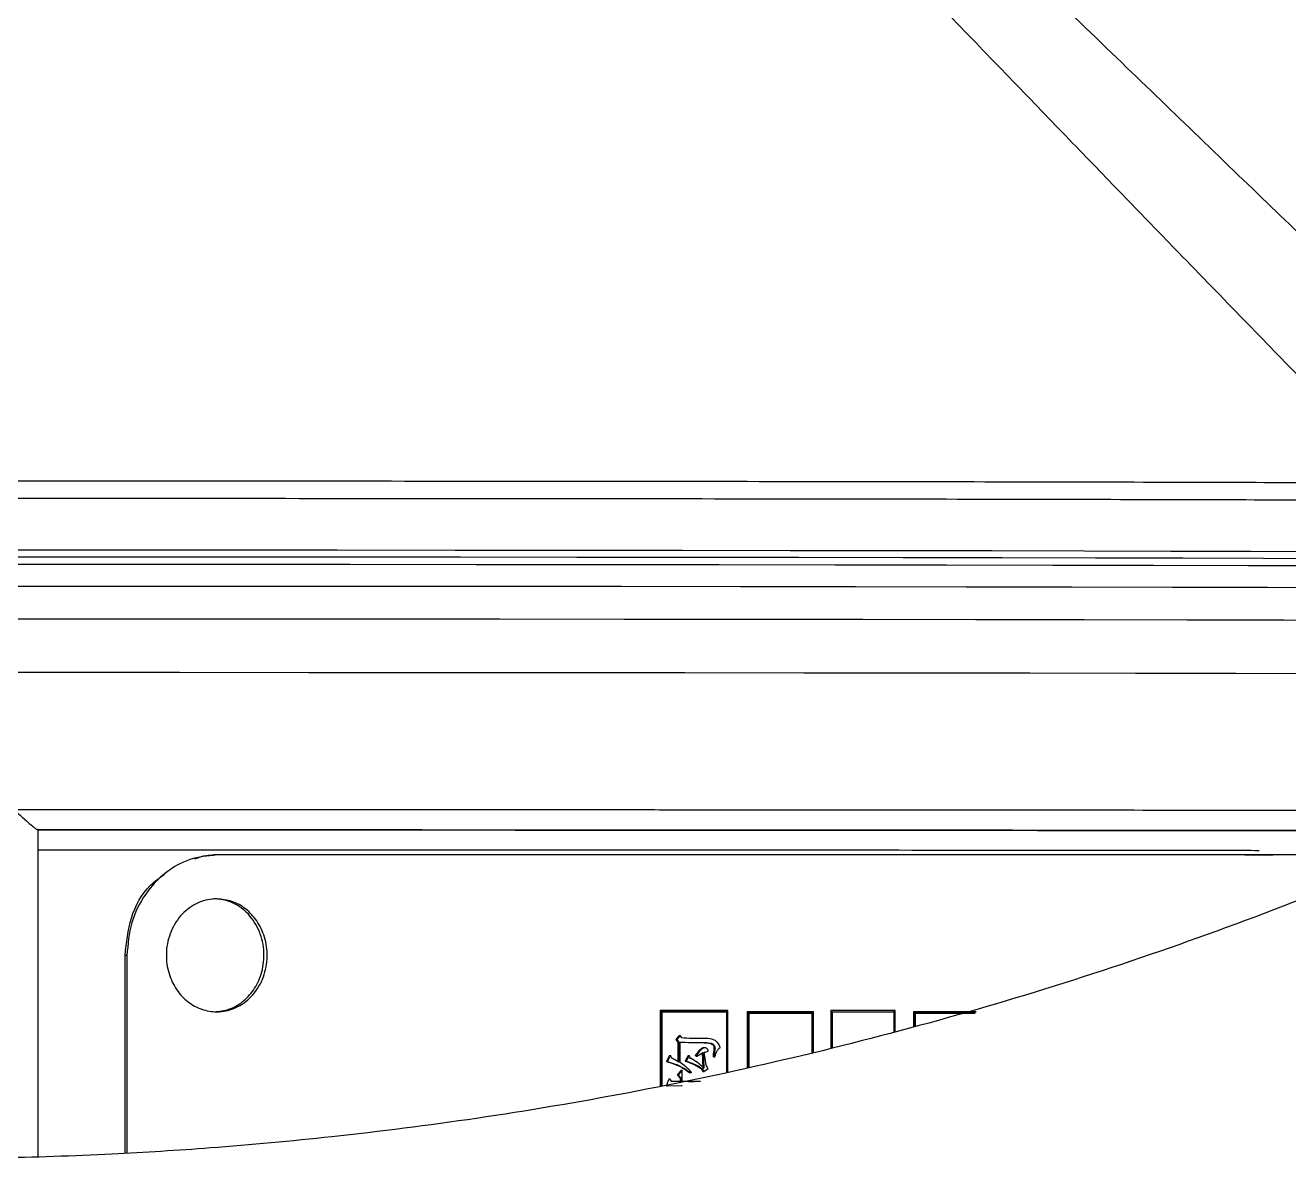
# Model space of a CAD drawing. Header units: millimetres. Extents: x 1852 to 4288, y 681 to 2404.
# Drawn here: x 2907 to 2957.3, y 976.1 to 1022.1 of the extents above; entities that cross this region are included whole.
import ezdxf

# ---------------------------------------------------------------- set-up
doc = ezdxf.new("R2010")
doc.units = ezdxf.units.MM

msp = doc.modelspace()

# ---------------------------------------------------------------- linework, layer by layer
at = {"color": 7, "linetype": 'Continuous', "lineweight": 25}
for p, q in [((2907.473, 990.052), (2907.458, 990.052)), ((2907.458, 990.052), (2907.473, 990.048)), ((2907.473, 990.048), (2907.473, 977.017)), ((2914.613, 989.041), (2914.504, 989.041)), ((2955.585, 989.041), (2956.718, 989.041)), ((2910.954, 977.15), (2910.954, 985.041)), ((2911.03, 985.041), (2910.954, 985.041)), ((2911.03, 985.041), (2911.03, 977.154)), ((2934.963, 982.842), (2932.288, 982.842)), ((2932.288, 982.842), (2932.288, 979.831)), ((2932.307, 982.842), (2932.288, 982.842)), ((2932.307, 982.842), (2932.308, 979.836)), ((2932.349, 982.792), (2932.349, 979.844)), ((2934.922, 982.792), (2934.943, 982.792)), ((2934.922, 982.792), (2934.922, 980.388)), ((2934.943, 980.393), (2934.943, 982.792)), ((2934.963, 982.842), (2934.984, 982.842)), ((2934.984, 980.401), (2934.984, 982.842)), ((2938.366, 982.792), (2935.752, 982.792)), ((2935.752, 982.792), (2935.752, 980.564)), ((2935.774, 982.792), (2935.752, 982.792)), ((2935.774, 982.792), (2935.774, 980.568)), ((2935.815, 982.742), (2935.815, 980.577)), ((2938.326, 982.742), (2938.349, 982.742)), ((2938.326, 982.742), (2938.326, 981.158)), ((2938.349, 981.164), (2938.349, 982.742)), ((2938.366, 982.792), (2938.389, 982.792)), ((2938.389, 981.174), (2938.389, 982.792)), ((2939.081, 982.842), (2939.081, 981.351)), ((2941.628, 982.842), (2939.081, 982.842)), ((2939.081, 982.842), (2939.104, 982.842)), ((2939.104, 982.842), (2939.104, 981.357)), ((2939.144, 981.367), (2939.144, 982.792)), ((2941.614, 982.792), (2941.589, 982.792)), ((2941.589, 982.792), (2941.589, 981.993)), ((2941.614, 982.792), (2941.614, 981.999)), ((2941.628, 982.842), (2941.653, 982.842)), ((2941.653, 982.009), (2941.653, 982.842)), ((2942.377, 982.792), (2942.377, 982.195)), ((2942.403, 982.792), (2942.377, 982.792)), ((2942.403, 982.792), (2942.403, 982.201)), ((2944.851, 982.792), (2942.429, 982.792)), ((2942.442, 982.742), (2942.442, 982.211)), ((2944.813, 982.742), (2944.84, 982.742)), ((2944.851, 982.792), (2944.878, 982.792)), ((2932.902, 981.684), (2932.941, 981.684)), ((2933.076, 981.846), (2932.941, 981.684)), ((2932.941, 981.684), (2933.031, 981.575)), ((2932.992, 981.575), (2932.992, 980.786)), ((2932.992, 981.575), (2933.031, 981.575)), ((2933.031, 981.575), (2933.031, 980.786)), ((2933.037, 981.846), (2933.076, 981.846)), ((2933.139, 981.749), (2933.076, 981.846)), ((2933.076, 980.764), (2933.076, 981.586)), ((2932.689, 981.045), (2932.572, 980.807)), ((2932.65, 981.045), (2932.689, 981.045)), ((2932.743, 980.948), (2932.689, 981.045)), ((2933.436, 981.045), (2933.319, 980.829)), ((2933.396, 981.045), (2933.436, 981.045)), ((2933.49, 980.948), (2933.436, 981.045)), ((2933.701, 981.024), (2933.683, 981.056)), ((2933.723, 981.056), (2933.683, 981.056)), ((2933.701, 981.024), (2933.741, 981.024)), ((2933.741, 981.024), (2933.723, 981.056)), ((2933.741, 981.024), (2934.001, 981.164)), ((2933.96, 981.164), (2933.978, 980.548)), ((2934.001, 981.164), (2934.018, 980.548)), ((2934.139, 981.332), (2934.135, 981.332)), ((2934.424, 981.002), (2934.388, 981.002)), ((2934.429, 981.002), (2934.388, 981.002)), ((2934.424, 981.002), (2934.465, 981.002)), ((2934.465, 981.002), (2934.429, 981.002)), ((2932.533, 980.807), (2932.572, 980.807)), ((2933.157, 980.461), (2933.004, 980.277)), ((2933.118, 980.461), (2933.157, 980.461)), ((2933.157, 980.007), (2933.157, 980.461)), ((2933.279, 980.829), (2933.319, 980.829)), ((2933.45, 980.948), (2933.49, 980.948)), ((2933.978, 980.548), (2934.018, 980.548)), ((2934.018, 980.407), (2934.188, 980.526)), ((2932.623, 980.115), (2932.662, 980.115)), ((2932.743, 980.007), (2932.662, 980.115)), ((2933.073, 980.007), (2932.704, 980.007)), ((2933.112, 980.007), (2932.743, 980.007)), ((2932.965, 980.277), (2933.004, 980.277)), ((2933.004, 980.277), (2933.112, 980.148)), ((2933.073, 980.148), (2933.073, 980.007)), ((2933.073, 980.148), (2933.112, 980.148)), ((2933.073, 980.007), (2933.112, 980.007)), ((2933.112, 980.148), (2933.112, 980.007)), ((2933.619, 980.009), (2933.387, 980.007)), ((2933.407, 980.007), (2933.639, 980.009)), ((2933.891, 980.011), (2933.427, 980.007)), ((2933.495, 980.375), (2933.468, 980.353)), ((2933.508, 980.353), (2933.468, 980.353)), ((2933.535, 980.375), (2933.508, 980.353)), ((2933.978, 980.407), (2934.018, 980.407)), ((2932.533, 979.845), (2932.572, 979.845)), ((2932.572, 979.845), (2933.112, 979.855)), ((2933.118, 979.855), (2933.157, 979.855))]:
    msp.add_line(p, q, dxfattribs=at)
at = {"color": 7, "linetype": 'Continuous', "lineweight": 25, "flags": 128}
for points in [[(2904.869, 1001.203), (2909.76, 1001.202), (2914.615, 1001.201), (2919.408, 1001.199), (2924.115, 1001.196), (2928.711, 1001.192), (2933.17, 1001.188), (2937.469, 1001.183), (2941.587, 1001.177), (2945.5, 1001.171), (2949.188, 1001.164), (2952.631, 1001.157), (2955.812, 1001.149), (2958.713, 1001.14), (2961.32, 1001.131), (2963.617, 1001.122), (2965.594, 1001.112), (2967.239, 1001.103)], [(2973.937, 1000.505), (2972.309, 1000.516), (2970.337, 1000.526), (2968.031, 1000.536), (2965.403, 1000.545), (2962.465, 1000.555), (2959.232, 1000.563), (2955.72, 1000.571), (2951.946, 1000.579), (2947.93, 1000.586), (2943.691, 1000.593), (2939.25, 1000.598), (2934.63, 1000.604), (2929.852, 1000.608), (2924.942, 1000.612), (2919.922, 1000.615), (2914.819, 1000.617), (2909.658, 1000.618), (2904.463, 1000.619)], [(2967.864, 1000.811), (2966.202, 1000.821), (2964.206, 1000.831), (2961.886, 1000.84), (2959.255, 1000.849), (2956.325, 1000.858), (2953.113, 1000.866), (2949.636, 1000.873), (2945.913, 1000.88), (2941.961, 1000.887), (2937.804, 1000.893), (2933.463, 1000.898), (2928.96, 1000.902), (2924.32, 1000.906), (2919.568, 1000.909), (2914.727, 1000.911), (2909.825, 1000.912), (2904.887, 1000.913)], [(2976.598, 999.625), (2975.183, 999.636), (2973.434, 999.646), (2971.359, 999.656), (2968.968, 999.666), (2966.271, 999.676), (2963.282, 999.685), (2960.014, 999.693), (2956.483, 999.701), (2952.703, 999.709), (2948.694, 999.716), (2944.474, 999.722), (2940.061, 999.728), (2935.478, 999.733), (2930.744, 999.737), (2925.881, 999.741), (2920.913, 999.744), (2915.862, 999.746), (2910.752, 999.748), (2905.606, 999.748)], [(2978.904, 998.309), (2977.789, 998.32), (2976.328, 998.331), (2974.526, 998.341), (2972.392, 998.351), (2969.936, 998.361), (2967.17, 998.371), (2964.106, 998.38), (2960.759, 998.389), (2957.144, 998.397), (2953.278, 998.404), (2949.179, 998.411), (2944.865, 998.418), (2940.358, 998.424), (2935.677, 998.429), (2930.845, 998.433), (2925.883, 998.437), (2920.816, 998.44), (2915.666, 998.442), (2910.457, 998.443), (2905.214, 998.444)], [(2902.695, 996.325), (2907.921, 996.324), (2913.125, 996.323), (2918.284, 996.321), (2923.374, 996.319), (2928.373, 996.316), (2933.258, 996.312), (2938.007, 996.307), (2942.599, 996.302), (2947.013, 996.296), (2951.23, 996.289), (2955.23, 996.282), (2958.995, 996.274), (2962.509, 996.266), (2965.756, 996.257), (2968.72, 996.248), (2971.39, 996.238), (2973.752, 996.228), (2975.797, 996.218), (2976.745, 996.212)]]:
    msp.add_lwpolyline(points, dxfattribs=at)
at = {"color": 7, "linetype": 'Continuous', "lineweight": 25}
for points, knots in [([(2902.594, 956.935), (2905.154, 956.96), (2908.734, 956.995), (2914.004, 957.274), (2918.468, 957.609), (2923.784, 958.175), (2929.353, 958.948), (2935.167, 959.958), (2941.138, 961.214), (2947.214, 962.725), (2953.352, 964.495), (2959.517, 966.53), (2965.681, 968.829), (2971.817, 971.394), (2977.906, 974.225), (2983.925, 977.319), (2989.858, 980.673), (2995.687, 984.285), (3001.397, 988.151), (3006.972, 992.265), (3012.4, 996.622), (3017.665, 1001.216), (3022.757, 1006.041), (3027.661, 1011.089), (3032.368, 1016.352), (3036.866, 1021.822), (3041.144, 1027.49), (3045.193, 1033.347), (3049.003, 1039.384), (3052.564, 1045.589), (3055.87, 1051.954), (3058.91, 1058.467), (3061.68, 1065.116), (3064.17, 1071.89), (3066.375, 1078.778), (3068.29, 1085.767), (3069.909, 1092.844), (3071.226, 1099.998), (3072.239, 1107.215), (3072.944, 1114.482), (3073.337, 1121.786), (3073.415, 1129.114), (3073.178, 1136.452), (3072.624, 1143.787), (3071.752, 1151.105), (3070.562, 1158.392), (3069.054, 1165.634), (3067.229, 1172.819), (3065.088, 1179.932), (3062.634, 1186.959), (3059.87, 1193.888), (3056.797, 1200.704), (3053.42, 1207.395), (3049.742, 1213.947), (3045.768, 1220.347), (3041.503, 1226.582), (3036.952, 1232.64), (3032.12, 1238.508), (3027.013, 1244.175), (3021.637, 1249.627), (3016.19, 1254.675), (3010.717, 1259.327), (3005.258, 1263.597), (2999.633, 1267.639), (2993.852, 1271.447), (2987.924, 1275.016), (2981.862, 1278.338), (2975.676, 1281.408), (2969.38, 1284.221), (2962.986, 1286.773), (2956.511, 1289.059), (2949.973, 1291.076), (2943.398, 1292.818), (2936.825, 1294.283), (2930.331, 1295.465), (2924.042, 1296.362), (2918.518, 1296.945), (2913.635, 1297.313), (2908.811, 1297.552), (2902.837, 1297.67), (2897.32, 1297.559), (2892.051, 1297.287), (2887.587, 1296.95), (2882.27, 1296.385), (2876.701, 1295.612), (2870.888, 1294.602), (2864.917, 1293.345), (2858.841, 1291.835), (2852.703, 1290.064), (2846.538, 1288.03), (2840.374, 1285.73), (2834.237, 1283.165), (2828.149, 1280.335), (2822.13, 1277.241), (2816.197, 1273.886), (2810.368, 1270.274), (2804.658, 1266.409), (2799.082, 1262.295), (2793.655, 1257.937), (2788.389, 1253.343), (2783.298, 1248.519), (2778.393, 1243.471), (2773.686, 1238.208), (2769.189, 1232.738), (2764.91, 1227.07), (2760.862, 1221.213), (2757.052, 1215.176), (2753.49, 1208.97), (2750.185, 1202.605), (2747.143, 1196.093), (2744.381, 1189.442), (2742.044, 1183.16), (2740.765, 1179.055), (2740.202, 1177.246)], [0, 0, 0, 0, 0.0102074, 0.014274, 0.021037, 0.0280561, 0.0355867, 0.0434511, 0.0515783, 0.0599113, 0.0684099, 0.0770439, 0.085791, 0.0946336, 0.1035582, 0.112554, 0.1216124, 0.1307262, 0.1398897, 0.1490979, 0.1583469, 0.1676331, 0.1769537, 0.1863062, 0.1956884, 0.2050985, 0.2145348, 0.2239961, 0.233481, 0.2429885, 0.2525178, 0.262068, 0.2716385, 0.2812287, 0.2908382, 0.3004664, 0.3101132, 0.3197782, 0.3294613, 0.3391624, 0.3488814, 0.3586183, 0.3683733, 0.3781464, 0.387938, 0.3977483, 0.4075776, 0.4174265, 0.4272956, 0.4371854, 0.4470968, 0.4570307, 0.4669882, 0.4769704, 0.486979, 0.4970156, 0.5070822, 0.5171812, 0.5273154, 0.5374882, 0.5477037, 0.5569145, 0.5661226, 0.5753266, 0.5845258, 0.5937191, 0.6029052, 0.6120821, 0.6212471, 0.6303962, 0.6395236, 0.6486197, 0.6576679, 0.6666375, 0.6754633, 0.6839789, 0.6919633, 0.6976055, 0.7035012, 0.7112199, 0.7214273, 0.7254939, 0.7322569, 0.739276, 0.7468066, 0.754671, 0.7627982, 0.7711312, 0.7796298, 0.7882638, 0.7970109, 0.8058535, 0.8147781, 0.8237739, 0.8328323, 0.8419461, 0.8511096, 0.8603178, 0.8695668, 0.878853, 0.8881736, 0.8975261, 0.9069083, 0.9163184, 0.9257547, 0.935216, 0.9447009, 0.9542084, 0.9637377, 0.9732879, 0.9828584, 0.9924486, 1, 1, 1, 1]), ([(3047.324, 1085.207), (3047.023, 1084.145), (3046.087, 1080.841), (3044.18, 1075.389), (3041.622, 1068.862), (3038.737, 1062.45), (3035.552, 1056.162), (3032.063, 1050.014), (3028.279, 1044.018), (3024.202, 1038.189), (3019.839, 1032.54), (3015.195, 1027.084), (3010.276, 1021.835), (3005.267, 1016.978), (3000.212, 1012.507), (2995.154, 1008.408), (2989.926, 1004.535), (2984.538, 1000.893), (2979.002, 997.49), (2973.33, 994.331), (2967.533, 991.424), (2961.625, 988.774), (2955.622, 986.385), (2949.539, 984.262), (2943.399, 982.41), (2937.232, 980.832), (2931.088, 979.533), (2925.079, 978.521), (2919.512, 977.81), (2914.667, 977.364), (2910.197, 977.087), (2906.292, 976.949), (2903.693, 976.939), (2902.645, 976.935)], [0, 0, 0, 0, 0.017078, 0.053144, 0.089298, 0.125545, 0.161888, 0.198335, 0.23489, 0.271563, 0.308361, 0.345297, 0.382382, 0.419634, 0.453214, 0.486783, 0.520336, 0.55387, 0.58738, 0.62086, 0.654303, 0.687696, 0.721023, 0.754256, 0.787351, 0.820228, 0.85273, 0.884498, 0.914491, 0.939551, 0.959781, 0.98378, 1, 1, 1, 1]), ([(2918.142, 1052.666), (2919.649, 1051.14), (2923.044, 1047.702), (2928.011, 1042.758), (2933.123, 1037.712), (2937.914, 1033.016), (2942.627, 1028.422), (2946.801, 1024.372), (2950.441, 1020.85), (2953.641, 1017.762), (2956.636, 1014.878), (2959.806, 1011.831), (2962.96, 1008.804), (2966.005, 1005.888), (2967.558, 1004.401), (2968.332, 1003.66)], [0, 0, 0, 0, 0.075726, 0.170556, 0.250529, 0.336542, 0.419095, 0.500933, 0.565307, 0.626211, 0.690228, 0.751264, 0.835125, 0.917868, 1, 1, 1, 1]), ([(2961.869, 1003.874), (2961.263, 1004.496), (2960.03, 1005.761), (2957.905, 1007.945), (2955.543, 1010.374), (2953.201, 1012.787), (2950.953, 1015.108), (2948.848, 1017.285), (2946.613, 1019.6), (2944.25, 1022.053), (2941.115, 1025.315), (2937.091, 1029.52), (2932.147, 1034.715), (2927.022, 1040.147), (2921.844, 1045.684), (2918.39, 1049.45), (2916.664, 1051.334)], [0, 0, 0, 0, 0.058762, 0.119589, 0.182605, 0.247918, 0.295066, 0.343666, 0.393747, 0.445333, 0.498448, 0.594405, 0.695866, 0.797974, 0.898991, 1, 1, 1, 1]), ([(2962.135, 1003.167), (2960.77, 1003.173), (2958.04, 1003.184), (2952.632, 1003.199), (2946.385, 1003.213), (2939.313, 1003.224), (2931.575, 1003.234), (2923.307, 1003.241), (2914.663, 1003.245), (2905.804, 1003.248), (2896.893, 1003.247), (2888.096, 1003.244), (2879.575, 1003.238), (2871.49, 1003.23), (2863.984, 1003.22), (2857.221, 1003.208), (2851.231, 1003.194), (2848.065, 1003.183), (2846.481, 1003.177)], [0, 0, 0, 0, 0.0625, 0.125, 0.1875, 0.25, 0.3125, 0.375, 0.4375, 0.5, 0.5625, 0.625, 0.6875, 0.75, 0.8125, 0.875, 0.9375, 1, 1, 1, 1]), ([(2903.027, 990.853), (2905.459, 990.854), (2910.305, 990.854), (2917.483, 990.853), (2923.329, 990.851), (2927.886, 990.85), (2931.234, 990.848), (2934.509, 990.846), (2937.708, 990.845), (2940.823, 990.843), (2944.776, 990.84), (2949.571, 990.836), (2955.126, 990.83), (2960.474, 990.823), (2964.178, 990.817), (2965.851, 990.814), (2966.058, 990.813)], [0, 0, 0, 0, 0.099314, 0.197878, 0.29569, 0.344327, 0.392776, 0.441037, 0.48911, 0.536996, 0.584693, 0.676006, 0.773113, 0.876014, 0.984707, 1, 1, 1, 1]), ([(2906.518, 990.814), (2906.525, 990.812), (2906.558, 990.807), (2906.662, 990.716), (2906.881, 990.53), (2907.142, 990.293), (2907.341, 990.126), (2907.427, 990.062), (2907.451, 990.054), (2907.458, 990.052)], [0, 0, 0, 0, 0.0146665, 0.0629057, 0.2528185, 0.5796375, 0.7759438, 0.9348975, 1, 1, 1, 1]), ([(2907.473, 990.052), (2910.355, 990.052), (2916.277, 990.052), (2924.709, 990.05), (2932.796, 990.046), (2940.416, 990.042), (2947.882, 990.036), (2954.976, 990.028), (2960.549, 990.021), (2963.344, 990.016), (2964.276, 990.014)], [0, 0, 0, 0, 0.130518, 0.268168, 0.390099, 0.517129, 0.649259, 0.786491, 0.928825, 1, 1, 1, 1]), ([(2907.473, 990.04), (2907.861, 990.04), (2908.468, 990.04), (2909.461, 990.04), (2910.521, 990.04), (2911.732, 990.04), (2912.784, 990.04), (2913.789, 990.04), (2915.022, 990.039), (2916.858, 990.039), (2918.536, 990.039), (2919.886, 990.039), (2920.695, 990.038), (2921.55, 990.038), (2922.45, 990.038), (2923.394, 990.038), (2926.328, 990.037), (2930.875, 990.035), (2936.568, 990.032), (2941.238, 990.029), (2944.952, 990.026), (2947.782, 990.023), (2949.791, 990.021), (2950.977, 990.02), (2951.536, 990.019), (2951.698, 990.019), (2951.75, 990.019), (2951.769, 990.019), (2951.776, 990.019), (2951.778, 990.019), (2951.779, 990.019), (2951.779, 990.019), (2951.78, 990.019), (2951.78, 990.019), (2951.78, 990.019), (2951.78, 990.019), (2952.048, 990.019), (2952.73, 990.018), (2953.986, 990.017), (2955.494, 990.015), (2956.892, 990.013), (2957.912, 990.012), (2958.685, 990.011), (2959.51, 990.01), (2960.495, 990.008), (2961.472, 990.007), (2962.272, 990.005), (2963.051, 990.004), (2963.689, 990.003), (2964.127, 990.002), (2964.249, 990.002)], [0, 0, 0, 0, 0.017551, 0.027477, 0.045011, 0.065616, 0.082476, 0.092885, 0.111431, 0.1388, 0.176932, 0.188699, 0.201204, 0.214447, 0.228429, 0.243149, 0.258608, 0.366138, 0.459728, 0.539372, 0.605068, 0.656812, 0.694601, 0.718435, 0.725118, 0.727151, 0.727909, 0.728155, 0.728247, 0.728284, 0.7283, 0.728307, 0.72831, 0.728311, 0.728312, 0.728312, 0.728312, 0.744024, 0.768439, 0.803217, 0.836029, 0.8561, 0.868601, 0.886365, 0.910565, 0.934954, 0.953683, 0.966991, 0.990806, 1, 1, 1, 1]), ([(2956.151, 989.213), (2955.302, 989.214), (2953.378, 989.216), (2950.214, 989.219), (2946.791, 989.223), (2941.801, 989.227), (2934.979, 989.231), (2926.08, 989.236), (2916.882, 989.238), (2910.615, 989.239), (2907.473, 989.239)], [0, 0, 0, 0, 0.065248, 0.147896, 0.226473, 0.300978, 0.478059, 0.653103, 0.826109, 1, 1, 1, 1]), ([(2914.611, 989.041), (2914.247, 989.004), (2913.517, 988.931), (2912.522, 988.361), (2911.71, 987.494), (2911.141, 986.346), (2911.067, 985.481), (2911.03, 985.041)], [0, 0, 0, 0, 0.184668, 0.3699947, 0.5658507, 0.7794444, 1, 1, 1, 1]), ([(2913.739, 988.891), (2913.887, 988.947), (2914.135, 989.04), (2914.398, 989.041), (2914.503, 989.041)], [0, 0, 0, 0, 0.598586, 1, 1, 1, 1]), ([(2962.108, 989.041), (2961.352, 989.041), (2958.909, 989.041), (2954.342, 989.041), (2949.262, 989.041), (2943.878, 989.041), (2939.349, 989.041), (2933.458, 989.041), (2928.574, 989.041), (2921.909, 989.041), (2917.616, 989.041), (2914.611, 989.041)], [0, 0, 0, 0, 0.063071, 0.203688, 0.344307, 0.414547, 0.555165, 0.625405, 0.766021, 0.83626, 1, 1, 1, 1]), ([(2910.954, 985.041), (2911.007, 985.542), (2911.112, 986.545), (2911.725, 987.71), (2912.333, 988.142), (2912.53, 988.282)], [0, 0, 0, 0, 0.402722, 0.806503, 1, 1, 1, 1]), ([(2914.611, 987.291), (2914.817, 987.27), (2915.228, 987.229), (2915.785, 986.907), (2916.242, 986.419), (2916.553, 985.759), (2916.66, 984.979), (2916.51, 984.165), (2916.1, 983.453), (2915.497, 982.968), (2914.964, 982.806), (2914.47, 982.78), (2913.995, 982.863), (2913.436, 983.172), (2912.977, 983.664), (2912.664, 984.322), (2912.556, 985.103), (2912.707, 985.916), (2913.12, 986.629), (2913.723, 987.111), (2914.258, 987.279), (2914.548, 987.289), (2914.611, 987.291)], [0, 0, 0, 0, 0.046276, 0.092719, 0.141715, 0.19519, 0.253686, 0.315261, 0.376912, 0.43437, 0.485817, 0.500005, 0.546254, 0.592701, 0.641799, 0.695155, 0.753514, 0.815397, 0.876864, 0.934161, 0.985737, 1, 1, 1, 1]), ([(2914.504, 982.791), (2914.705, 982.811), (2915.109, 982.852), (2915.657, 983.168), (2916.109, 983.65), (2916.421, 984.304), (2916.534, 985.085), (2916.39, 985.904), (2915.983, 986.624), (2915.383, 987.112), (2914.852, 987.28), (2914.564, 987.289), (2914.503, 987.291)], [0, 0, 0, 0, 0.0912038, 0.1828761, 0.2801993, 0.3866808, 0.5040829, 0.6292887, 0.7538352, 0.8693163, 0.9721511, 1, 1, 1, 1]), ([(2934.984, 982.842), (2934.718, 982.842), (2934.186, 982.842), (2933.295, 982.842), (2932.666, 982.842), (2932.307, 982.842)], [0, 0, 0, 0, 0.300086, 0.600172, 1, 1, 1, 1]), ([(2934.943, 982.792), (2934.677, 982.792), (2934.145, 982.792), (2933.281, 982.792), (2932.68, 982.792), (2932.349, 982.792)], [0, 0, 0, 0, 0.309667, 0.619335, 1, 1, 1, 1]), ([(2932.349, 982.792), (2932.604, 982.792), (2933.119, 982.792), (2933.978, 982.792), (2934.579, 982.792), (2934.922, 982.792)], [0, 0, 0, 0, 0.294871, 0.597185, 1, 1, 1, 1]), ([(2938.389, 982.792), (2938.129, 982.792), (2937.61, 982.792), (2936.739, 982.792), (2936.125, 982.792), (2935.774, 982.792)], [0, 0, 0, 0, 0.300086, 0.600172, 1, 1, 1, 1]), ([(2938.349, 982.742), (2938.089, 982.742), (2937.57, 982.742), (2936.726, 982.742), (2936.138, 982.742), (2935.815, 982.742)], [0, 0, 0, 0, 0.309667, 0.619335, 1, 1, 1, 1]), ([(2935.815, 982.742), (2936.02, 982.742), (2936.438, 982.742), (2937.278, 982.742), (2937.907, 982.742), (2938.326, 982.742)], [0, 0, 0, 0, 0.243669, 0.4958456, 1, 1, 1, 1]), ([(2941.653, 982.842), (2941.4, 982.842), (2940.895, 982.842), (2940.046, 982.842), (2939.447, 982.842), (2939.104, 982.842)], [0, 0, 0, 0, 0.300086, 0.600172, 1, 1, 1, 1]), ([(2939.144, 982.792), (2939.401, 982.792), (2939.915, 982.792), (2940.739, 982.792), (2941.303, 982.792), (2941.614, 982.792)], [0, 0, 0, 0, 0.309667, 0.619335, 1, 1, 1, 1]), ([(2939.144, 982.792), (2939.344, 982.792), (2939.751, 982.792), (2940.568, 982.792), (2941.18, 982.792), (2941.589, 982.792)], [0, 0, 0, 0, 0.242842, 0.495294, 1, 1, 1, 1]), ([(2944.878, 982.792), (2944.633, 982.792), (2944.142, 982.792), (2943.318, 982.792), (2942.736, 982.792), (2942.403, 982.792)], [0, 0, 0, 0, 0.300086, 0.600172, 1, 1, 1, 1]), ([(2944.84, 982.742), (2944.595, 982.742), (2944.104, 982.742), (2943.305, 982.742), (2942.749, 982.742), (2942.442, 982.742)], [0, 0, 0, 0, 0.309667, 0.619335, 1, 1, 1, 1]), ([(2942.442, 982.742), (2942.635, 982.742), (2943.03, 982.742), (2943.822, 982.742), (2944.417, 982.742), (2944.813, 982.742)], [0, 0, 0, 0, 0.241953, 0.494702, 1, 1, 1, 1]), ([(2933.037, 981.846), (2933.015, 981.819), (2932.97, 981.765), (2932.925, 981.711), (2932.902, 981.684)], [0, 0, 0, 0, 0.5000003, 1, 1, 1, 1]), ([(2932.902, 981.684), (2932.913, 981.671), (2932.933, 981.647), (2932.963, 981.611), (2932.982, 981.587), (2932.992, 981.575)], [0, 0, 0, 0, 0.346323, 0.673162, 1, 1, 1, 1]), ([(2933.076, 981.586), (2933.371, 981.572), (2933.775, 981.552), (2934.221, 981.574), (2934.382, 981.511), (2934.438, 981.456), (2934.465, 981.401), (2934.469, 981.335), (2934.451, 981.203), (2934.439, 981.091), (2934.429, 981.002)], [0, 0, 0, 0, 0.489233, 0.672718, 0.735367, 0.76608, 0.796242, 0.828596, 0.864188, 1, 1, 1, 1]), ([(2934.679, 981.359), (2934.647, 981.434), (2934.6, 981.544), (2934.485, 981.645), (2934.289, 981.73), (2933.829, 981.71), (2933.415, 981.733), (2933.139, 981.749)], [0, 0, 0, 0, 0.132026, 0.196101, 0.258534, 0.505562, 1, 1, 1, 1]), ([(2934.053, 981.557), (2934.068, 981.556), (2934.141, 981.552), (2934.239, 981.554), (2934.338, 981.51), (2934.389, 981.467), (2934.419, 981.414), (2934.431, 981.339), (2934.406, 981.202), (2934.395, 981.083), (2934.388, 981.002)], [0, 0, 0, 0, 0.059261, 0.277391, 0.368105, 0.4594, 0.520103, 0.580915, 0.717891, 1, 1, 1, 1]), ([(2932.65, 981.045), (2932.636, 981.016), (2932.609, 980.961), (2932.57, 980.882), (2932.545, 980.832), (2932.533, 980.807)], [0, 0, 0, 0, 0.374291, 0.687145, 1, 1, 1, 1]), ([(2933.396, 981.045), (2933.38, 981.016), (2933.353, 980.966), (2933.314, 980.894), (2933.291, 980.851), (2933.279, 980.829)], [0, 0, 0, 0, 0.402508, 0.701255, 1, 1, 1, 1]), ([(2934.044, 981.355), (2934.042, 981.356), (2934.024, 981.364), (2933.981, 981.354), (2933.883, 981.307), (2933.788, 981.19), (2933.713, 981.095), (2933.683, 981.056)], [0, 0, 0, 0, 0.016217, 0.1216, 0.261121, 0.702097, 1, 1, 1, 1]), ([(2934.036, 981.175), (2934.068, 981.183), (2934.116, 981.196), (2934.169, 981.213), (2934.187, 981.229), (2934.192, 981.235), (2934.194, 981.24), (2934.196, 981.246), (2934.195, 981.255), (2934.191, 981.271), (2934.178, 981.292), (2934.155, 981.32), (2934.12, 981.347), (2934.072, 981.363), (2934.022, 981.354), (2933.976, 981.334), (2933.922, 981.289), (2933.834, 981.2), (2933.768, 981.114), (2933.723, 981.056)], [0, 0, 0, 0, 0.12083, 0.185578, 0.200463, 0.207293, 0.213836, 0.220353, 0.227161, 0.24221, 0.277123, 0.31159, 0.371541, 0.433275, 0.493638, 0.554959, 0.617623, 0.744187, 1, 1, 1, 1]), ([(2934.188, 980.526), (2934.163, 980.575), (2934.112, 980.672), (2934.072, 980.895), (2934.051, 981.063), (2934.036, 981.175)], [0, 0, 0, 0, 0.246103, 0.496572, 1, 1, 1, 1]), ([(2934.465, 981.002), (2934.486, 981.074), (2934.517, 981.181), (2934.586, 981.287), (2934.635, 981.337), (2934.664, 981.352), (2934.679, 981.359)], [0, 0, 0, 0, 0.509381, 0.758484, 0.880594, 1, 1, 1, 1]), ([(2932.533, 980.807), (2932.718, 980.75), (2933.051, 980.648), (2933.34, 980.444), (2933.468, 980.353)], [0, 0, 0, 0, 0.55646, 1, 1, 1, 1]), ([(2932.572, 980.807), (2932.737, 980.757), (2933.071, 980.657), (2933.361, 980.455), (2933.508, 980.353)], [0, 0, 0, 0, 0.496751, 1, 1, 1, 1]), ([(2933.031, 980.786), (2932.98, 980.813), (2932.883, 980.865), (2932.788, 980.922), (2932.743, 980.948)], [0, 0, 0, 0, 0.532976, 1, 1, 1, 1]), ([(2933.118, 980.461), (2933.097, 980.436), (2933.061, 980.393), (2933.01, 980.332), (2932.98, 980.296), (2932.965, 980.277)], [0, 0, 0, 0, 0.407433, 0.703717, 1, 1, 1, 1]), ([(2933.535, 980.375), (2933.458, 980.453), (2933.316, 980.598), (2933.152, 980.712), (2933.076, 980.764)], [0, 0, 0, 0, 0.541449, 1, 1, 1, 1]), ([(2933.279, 980.829), (2933.408, 980.784), (2933.605, 980.715), (2933.816, 980.596), (2933.933, 980.509), (2933.963, 980.441), (2933.978, 980.407)], [0, 0, 0, 0, 0.493279, 0.7531, 0.87522, 1, 1, 1, 1]), ([(2933.319, 980.829), (2933.447, 980.783), (2933.673, 980.702), (2933.912, 980.572), (2934.007, 980.455), (2934.016, 980.417), (2934.018, 980.407)], [0, 0, 0, 0, 0.4941647, 0.8691614, 0.966217, 1, 1, 1, 1]), ([(2934.018, 980.548), (2933.936, 980.624), (2933.771, 980.775), (2933.583, 980.89), (2933.49, 980.948)], [0, 0, 0, 0, 0.502347, 1, 1, 1, 1]), ([(2932.623, 980.115), (2932.613, 980.083), (2932.592, 980.023), (2932.562, 979.932), (2932.543, 979.874), (2932.533, 979.845)], [0, 0, 0, 0, 0.35122, 0.67561, 1, 1, 1, 1]), ([(2932.965, 980.277), (2932.975, 980.265), (2932.996, 980.24), (2933.032, 980.197), (2933.058, 980.166), (2933.073, 980.148)], [0, 0, 0, 0, 0.288603, 0.577204, 1, 1, 1, 1]), ([(2933.427, 980.007), (2933.377, 980.007), (2933.287, 980.007), (2933.197, 980.007), (2933.157, 980.007)], [0, 0, 0, 0, 0.56, 1, 1, 1, 1]), ([(2933.407, 980.007), (2933.37, 980.007), (2933.297, 980.007), (2933.203, 980.007), (2933.157, 980.007)], [0, 0, 0, 0, 0.510364, 1, 1, 1, 1]), ([(2933.891, 980.011), (2933.837, 980.011), (2933.748, 980.01), (2933.649, 980.009), (2933.599, 980.008), (2933.557, 980.008), (2933.495, 980.007), (2933.437, 980.007), (2933.407, 980.007)], [0, 0, 0, 0, 0.346989, 0.56406, 0.627993, 0.665176, 0.826013, 1, 1, 1, 1])]:
    msp.add_open_spline(points, degree=3, knots=knots, dxfattribs=at)
msp.add_open_spline([(2846.735, 1003.884), (2848.311, 1003.89), (2851.463, 1003.9), (2857.426, 1003.914), (2864.159, 1003.927), (2871.632, 1003.937), (2879.68, 1003.945), (2888.163, 1003.951), (2896.921, 1003.954), (2905.791, 1003.954), (2914.611, 1003.952), (2923.216, 1003.947), (2931.447, 1003.94), (2939.15, 1003.931), (2946.19, 1003.919), (2952.41, 1003.906), (2957.793, 1003.891), (2960.511, 1003.879), (2961.869, 1003.874)], degree=3, dxfattribs=at)

doc.saveas('drawing.dxf')
